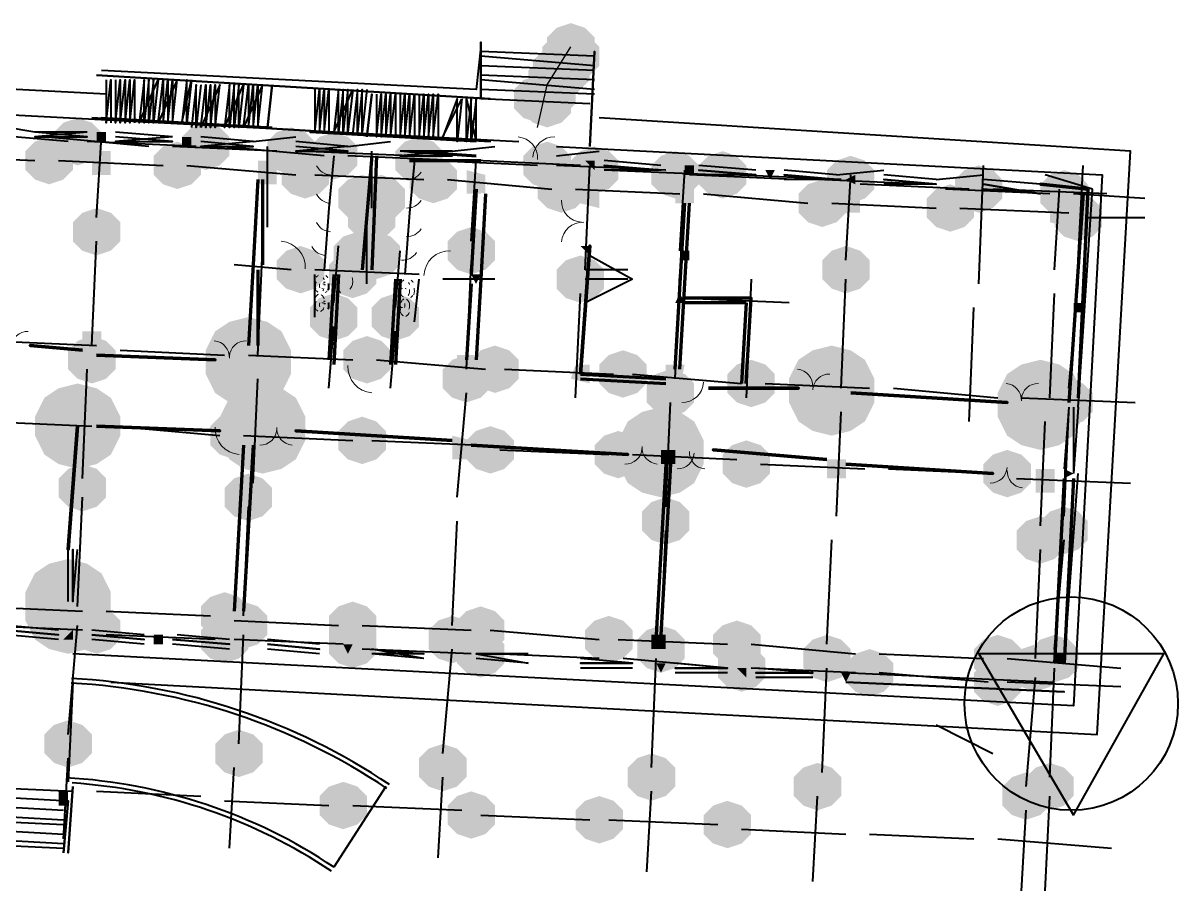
# Model space of a CAD drawing. Header units: metres. Extents: x 110 to 500, y 133 to 419.
# Drawn here: x 165.35 to 179.96, y 291.32 to 302.3 of the extents above; entities that cross this region are included whole.
import ezdxf

# ---------------------------------------------------------------- set-up
doc = ezdxf.new("R2010")
doc.units = ezdxf.units.M
for name, color, linetype in [('PDF_0', 7, 'Continuous'), ('PDF_COLU-HATCH', 7, 'Continuous'), ('PDF_COLU_GZ_HATCH', 7, 'Continuous'), ('PDF_DIM_LEAD', 7, 'Continuous'), ('PDF_DOTE', 7, 'Continuous'), ('PDF_GROUND', 7, 'Continuous'), ('PDF_LATRINE', 7, 'Continuous'), ('PDF_LVTRY', 7, 'Continuous'), ('PDF_PUB_HATCH', 7, 'Continuous'), ('PDF_STAIR', 7, 'Continuous'), ('PDF_WALL', 7, 'Continuous'), ('PDF_WINDOW', 7, 'Continuous'), ('PDF_勘探点', 7, 'Continuous'), ('PDF_洁具', 7, 'Continuous')]:
    doc.layers.add(name, color=color, linetype=linetype)

msp = doc.modelspace()

# ---------------------------------------------------------------- hatches: boundary and pattern name
at = {"layer": 'PDF_0'}
for points in [[(171.98, 301.88), (172.1, 301.76), (172.28, 301.7), (172.46, 301.76), (172.58, 301.88), (172.58, 302.12), (172.46, 302.24), (172.28, 302.3), (172.1, 302.24), (171.98, 302.12)], [(171.92, 301.76), (172.04, 301.64), (172.22, 301.58), (172.4, 301.64), (172.52, 301.76), (172.52, 302), (172.4, 302.12), (172.22, 302.18), (172.04, 302.12), (171.92, 302)], [(172.04, 301.76), (172.16, 301.64), (172.34, 301.58), (172.52, 301.64), (172.64, 301.76), (172.64, 302), (172.52, 302.12), (172.34, 302.18), (172.16, 302.12), (172.04, 302)], [(171.8, 301.58), (171.92, 301.46), (172.1, 301.4), (172.28, 301.46), (172.4, 301.58), (172.4, 301.82), (172.28, 301.94), (172.1, 302), (171.92, 301.94), (171.8, 301.82)], [(171.86, 301.58), (171.98, 301.46), (172.16, 301.4), (172.34, 301.46), (172.46, 301.58), (172.46, 301.82), (172.34, 301.94), (172.16, 302), (171.98, 301.94), (171.86, 301.82)], [(171.92, 301.58), (172.04, 301.46), (172.22, 301.4), (172.4, 301.46), (172.52, 301.58), (172.52, 301.82), (172.4, 301.94), (172.22, 302), (172.04, 301.94), (171.92, 301.82)], [(171.74, 301.46), (171.86, 301.34), (172.04, 301.28), (172.22, 301.34), (172.34, 301.46), (172.34, 301.7), (172.22, 301.82), (172.04, 301.88), (171.86, 301.82), (171.74, 301.7)], [(171.8, 301.46), (171.92, 301.34), (172.1, 301.28), (172.28, 301.34), (172.4, 301.46), (172.4, 301.7), (172.28, 301.82), (172.1, 301.88), (171.92, 301.82), (171.8, 301.7)], [(171.68, 301.28), (171.8, 301.16), (171.98, 301.1), (172.16, 301.16), (172.28, 301.28), (172.28, 301.52), (172.16, 301.64), (171.98, 301.7), (171.8, 301.64), (171.68, 301.52)], [(171.74, 301.4), (171.86, 301.28), (172.04, 301.22), (172.22, 301.28), (172.34, 301.4), (172.34, 301.64), (172.22, 301.76), (172.04, 301.82), (171.86, 301.76), (171.74, 301.64)], [(171.74, 301.28), (171.86, 301.16), (172.04, 301.1), (172.22, 301.16), (172.34, 301.28), (172.34, 301.52), (172.22, 301.64), (172.04, 301.7), (171.86, 301.64), (171.74, 301.52)], [(171.74, 301.28), (171.86, 301.16), (172.04, 301.1), (172.22, 301.16), (172.34, 301.28), (172.34, 301.52), (172.22, 301.64), (172.04, 301.7), (171.86, 301.64), (171.74, 301.52)], [(171.56, 301.22), (171.68, 301.1), (171.86, 301.04), (172.04, 301.1), (172.16, 301.22), (172.16, 301.46), (172.04, 301.58), (171.86, 301.64), (171.68, 301.58), (171.56, 301.46)], [(171.68, 301.16), (171.8, 301.04), (171.98, 300.98), (172.16, 301.04), (172.28, 301.16), (172.28, 301.4), (172.16, 301.52), (171.98, 301.58), (171.8, 301.52), (171.68, 301.4)]]:
    msp.add_hatch(color=7, dxfattribs=at).paths.add_polyline_path(points)
at = {"layer": 'PDF_COLU-HATCH'}
for points in [[(166.22, 300.38), (166.46, 300.38), (166.46, 300.68), (166.22, 300.68)], [(168.32, 300.26), (168.56, 300.26), (168.56, 300.56), (168.32, 300.56)], [(170.96, 300.14), (171.14, 300.14), (171.2, 300.38), (170.96, 300.44)], [(173.6, 300.02), (173.84, 300.02), (173.84, 300.26), (173.6, 300.26)], [(172.4, 300.02), (172.64, 299.96), (172.64, 300.2), (172.46, 300.2)], [(175.7, 299.9), (175.94, 299.9), (175.94, 300.14), (175.7, 300.14)], [(178.34, 299.78), (178.58, 299.72), (178.58, 300.02), (178.34, 300.02)], [(166.1, 298.1), (166.34, 298.1), (166.34, 298.4), (166.1, 298.4)], [(168.2, 297.98), (168.44, 297.98), (168.44, 298.28), (168.2, 298.28)], [(170.84, 297.86), (171.02, 297.86), (171.08, 298.1), (170.84, 298.1)], [(172.28, 297.8), (172.52, 297.74), (172.52, 297.98), (172.34, 297.98)], [(173.48, 297.74), (173.66, 297.68), (173.72, 297.98), (173.48, 297.98)], [(175.58, 297.62), (175.82, 297.56), (175.82, 297.86), (175.58, 297.86)], [(178.22, 297.44), (178.46, 297.44), (178.46, 297.74), (178.22, 297.74)], [(166.04, 297.02), (166.28, 297.02), (166.28, 297.32), (166.04, 297.32)], [(168.14, 296.9), (168.38, 296.9), (168.38, 297.2), (168.14, 297.2)], [(170.78, 296.78), (170.96, 296.78), (171.02, 297.02), (170.78, 297.08)], [(173.42, 296.66), (173.66, 296.6), (173.66, 296.9), (173.42, 296.9)], [(175.52, 296.54), (175.76, 296.54), (175.76, 296.78), (175.52, 296.78)], [(178.16, 296.36), (178.4, 296.36), (178.4, 296.66), (178.16, 296.66)], [(165.92, 294.74), (166.16, 294.74), (166.16, 294.98), (165.92, 295.04)], [(168.02, 294.62), (168.26, 294.62), (168.26, 294.86), (168.02, 294.92)], [(170.6, 294.5), (170.84, 294.5), (170.9, 294.74), (170.66, 294.74)], [(173.3, 294.32), (173.48, 294.32), (173.54, 294.62), (173.3, 294.62)], [(175.4, 294.26), (175.64, 294.2), (175.64, 294.5), (175.4, 294.5)], [(178.04, 294.08), (178.28, 294.08), (178.28, 294.38), (178.04, 294.38)], [(165.8, 292.4), (165.92, 292.4), (165.92, 292.58), (165.8, 292.58)]]:
    msp.add_hatch(color=7, dxfattribs=at).paths.add_polyline_path(points)
at = {"layer": 'PDF_COLU_GZ_HATCH'}
for points in [[(166.28, 300.8), (166.4, 300.8), (166.4, 300.92), (166.28, 300.92)], [(167.36, 300.74), (167.48, 300.74), (167.48, 300.86), (167.36, 300.86)], [(172.58, 300.44), (172.58, 300.56), (172.46, 300.56)], [(173.72, 300.38), (173.84, 300.38), (173.84, 300.5), (173.72, 300.5)], [(174.8, 300.32), (174.86, 300.44), (174.74, 300.44)], [(175.88, 300.26), (175.88, 300.38), (175.76, 300.32)], [(172.52, 299.36), (172.52, 299.48), (172.4, 299.48)], [(173.66, 299.3), (173.78, 299.3), (173.78, 299.42), (173.66, 299.42)], [(173.66, 299.3), (173.78, 299.3), (173.78, 299.42), (173.66, 299.42)], [(171.08, 299), (171.14, 299.12), (171.02, 299.12)], [(173.6, 298.76), (173.72, 298.76), (173.66, 298.88)], [(178.64, 298.64), (178.76, 298.64), (178.76, 298.76), (178.64, 298.76)], [(178.52, 296.54), (178.64, 296.6), (178.52, 296.66)], [(165.86, 294.5), (165.98, 294.5), (165.98, 294.62)], [(167, 294.44), (167.12, 294.44), (167.12, 294.56), (167, 294.56)], [(169.46, 294.32), (169.52, 294.44), (169.4, 294.44)], [(178.4, 294.2), (178.52, 294.2), (178.52, 294.32), (178.4, 294.32)], [(173.42, 294.08), (173.48, 294.2), (173.36, 294.2)], [(174.5, 294.02), (174.5, 294.14), (174.38, 294.14)], [(175.76, 293.96), (175.82, 294.08), (175.7, 294.08)]]:
    msp.add_hatch(color=7, dxfattribs=at).paths.add_polyline_path(points)
at = {"layer": 'PDF_DOTE'}
for points in [[(165.74, 300.68), (165.86, 300.56), (166.04, 300.5), (166.22, 300.56), (166.34, 300.68), (166.34, 300.92), (166.22, 301.04), (166.04, 301.1), (165.86, 301.04), (165.74, 300.92)], [(167.36, 300.62), (167.48, 300.5), (167.66, 300.44), (167.84, 300.5), (167.96, 300.62), (167.96, 300.86), (167.84, 300.98), (167.66, 301.04), (167.48, 300.98), (167.36, 300.86)], [(168.44, 300.56), (168.56, 300.44), (168.74, 300.38), (168.92, 300.44), (169.04, 300.56), (169.04, 300.8), (168.92, 300.92), (168.74, 300.98), (168.56, 300.92), (168.44, 300.8)], [(165.38, 300.44), (165.5, 300.32), (165.68, 300.26), (165.86, 300.32), (165.98, 300.44), (165.98, 300.68), (165.86, 300.8), (165.68, 300.86), (165.5, 300.8), (165.38, 300.68)], [(168.98, 300.5), (169.1, 300.38), (169.28, 300.32), (169.46, 300.38), (169.58, 300.5), (169.58, 300.74), (169.46, 300.86), (169.28, 300.92), (169.1, 300.86), (168.98, 300.74)], [(170.06, 300.44), (170.18, 300.32), (170.36, 300.26), (170.54, 300.32), (170.66, 300.44), (170.66, 300.68), (170.54, 300.8), (170.36, 300.86), (170.18, 300.8), (170.06, 300.68)], [(167, 300.38), (167.12, 300.26), (167.3, 300.2), (167.48, 300.26), (167.6, 300.38), (167.6, 300.62), (167.48, 300.74), (167.3, 300.8), (167.12, 300.74), (167, 300.62)], [(168.62, 300.26), (168.74, 300.14), (168.92, 300.08), (169.1, 300.14), (169.22, 300.26), (169.22, 300.5), (169.1, 300.62), (168.92, 300.68), (168.74, 300.62), (168.62, 300.5)], [(171.68, 300.38), (171.8, 300.26), (171.98, 300.2), (172.16, 300.26), (172.28, 300.38), (172.28, 300.62), (172.16, 300.74), (171.98, 300.8), (171.8, 300.74), (171.68, 300.62)], [(172.28, 300.32), (172.4, 300.2), (172.58, 300.14), (172.76, 300.2), (172.88, 300.32), (172.88, 300.56), (172.76, 300.68), (172.58, 300.74), (172.4, 300.68), (172.28, 300.56)], [(173.3, 300.26), (173.42, 300.14), (173.6, 300.08), (173.78, 300.14), (173.9, 300.26), (173.9, 300.5), (173.78, 300.62), (173.6, 300.68), (173.42, 300.62), (173.3, 300.5)], [(173.9, 300.26), (174.02, 300.14), (174.2, 300.08), (174.38, 300.14), (174.5, 300.26), (174.5, 300.5), (174.38, 300.62), (174.2, 300.68), (174.02, 300.62), (173.9, 300.5)], [(170.24, 300.2), (170.36, 300.08), (170.54, 300.02), (170.72, 300.08), (170.84, 300.2), (170.84, 300.44), (170.72, 300.56), (170.54, 300.62), (170.36, 300.56), (170.24, 300.44)], [(175.52, 300.2), (175.64, 300.08), (175.82, 300.02), (176, 300.08), (176.12, 300.2), (176.12, 300.44), (176, 300.56), (175.82, 300.62), (175.64, 300.56), (175.52, 300.44)], [(171.86, 300.08), (171.98, 299.96), (172.16, 299.9), (172.34, 299.96), (172.46, 300.08), (172.46, 300.32), (172.34, 300.44), (172.16, 300.5), (171.98, 300.44), (171.86, 300.32)], [(177.14, 300.08), (177.26, 299.96), (177.44, 299.9), (177.62, 299.96), (177.74, 300.08), (177.74, 300.32), (177.62, 300.44), (177.44, 300.5), (177.26, 300.44), (177.14, 300.32)], [(178.22, 300.02), (178.34, 299.9), (178.52, 299.84), (178.7, 299.9), (178.82, 300.02), (178.82, 300.26), (178.7, 300.38), (178.52, 300.44), (178.34, 300.38), (178.22, 300.26)], [(175.16, 299.9), (175.28, 299.78), (175.46, 299.72), (175.64, 299.78), (175.76, 299.9), (175.76, 300.14), (175.64, 300.26), (175.46, 300.32), (175.28, 300.26), (175.16, 300.14)], [(176.78, 299.84), (176.9, 299.72), (177.08, 299.66), (177.26, 299.72), (177.38, 299.84), (177.38, 300.08), (177.26, 300.2), (177.08, 300.26), (176.9, 300.2), (176.78, 300.08)], [(169.46, 299.72), (169.58, 299.6), (169.76, 299.54), (169.94, 299.6), (170.06, 299.72), (170.06, 299.96), (169.94, 300.08), (169.76, 300.14), (169.58, 300.08), (169.46, 299.96)], [(178.4, 299.72), (178.52, 299.6), (178.7, 299.54), (178.88, 299.6), (179, 299.72), (179, 299.96), (178.88, 300.08), (178.7, 300.14), (178.52, 300.08), (178.4, 299.96)], [(165.98, 299.54), (166.1, 299.42), (166.28, 299.36), (166.46, 299.42), (166.58, 299.54), (166.58, 299.78), (166.46, 299.9), (166.28, 299.96), (166.1, 299.9), (165.98, 299.78)], [(170.72, 299.3), (170.84, 299.18), (171.02, 299.12), (171.2, 299.18), (171.32, 299.3), (171.32, 299.54), (171.2, 299.66), (171.02, 299.72), (170.84, 299.66), (170.72, 299.54)], [(168.56, 299.06), (168.68, 298.94), (168.86, 298.88), (169.04, 298.94), (169.16, 299.06), (169.16, 299.3), (169.04, 299.42), (168.86, 299.48), (168.68, 299.42), (168.56, 299.3)], [(172.1, 298.94), (172.22, 298.82), (172.4, 298.76), (172.58, 298.82), (172.7, 298.94), (172.7, 299.18), (172.58, 299.3), (172.4, 299.36), (172.22, 299.3), (172.1, 299.18)], [(175.46, 299.06), (175.58, 298.94), (175.76, 298.88), (175.94, 298.94), (176.06, 299.06), (176.06, 299.3), (175.94, 299.42), (175.76, 299.48), (175.58, 299.42), (175.46, 299.3)], [(168.98, 298.46), (169.1, 298.34), (169.28, 298.28), (169.46, 298.34), (169.58, 298.46), (169.58, 298.7), (169.46, 298.82), (169.28, 298.88), (169.1, 298.82), (168.98, 298.7)], [(169.76, 298.46), (169.88, 298.34), (170.06, 298.28), (170.24, 298.34), (170.36, 298.46), (170.36, 298.7), (170.24, 298.82), (170.06, 298.88), (169.88, 298.82), (169.76, 298.7)], [(165.92, 297.92), (166.04, 297.8), (166.22, 297.74), (166.4, 297.8), (166.52, 297.92), (166.52, 298.16), (166.4, 298.28), (166.22, 298.34), (166.04, 298.28), (165.92, 298.16)], [(167.78, 297.98), (167.9, 297.86), (168.08, 297.8), (168.26, 297.86), (168.38, 297.98), (168.38, 298.22), (168.26, 298.34), (168.08, 298.4), (167.9, 298.34), (167.78, 298.22)], [(169.4, 297.92), (169.52, 297.8), (169.7, 297.74), (169.88, 297.8), (170, 297.92), (170, 298.16), (169.88, 298.28), (169.7, 298.34), (169.52, 298.28), (169.4, 298.16)], [(168.02, 297.8), (168.14, 297.68), (168.32, 297.62), (168.5, 297.68), (168.62, 297.8), (168.62, 298.04), (168.5, 298.16), (168.32, 298.22), (168.14, 298.16), (168.02, 298.04)], [(171.02, 297.8), (171.14, 297.68), (171.32, 297.62), (171.5, 297.68), (171.62, 297.8), (171.62, 298.04), (171.5, 298.16), (171.32, 298.22), (171.14, 298.16), (171.02, 298.04)], [(170.66, 297.68), (170.78, 297.56), (170.96, 297.5), (171.14, 297.56), (171.26, 297.68), (171.26, 297.92), (171.14, 298.04), (170.96, 298.1), (170.78, 298.04), (170.66, 297.92)], [(172.64, 297.74), (172.76, 297.62), (172.94, 297.56), (173.12, 297.62), (173.24, 297.74), (173.24, 297.98), (173.12, 298.1), (172.94, 298.16), (172.76, 298.1), (172.64, 297.98)], [(173.24, 297.5), (173.36, 297.38), (173.54, 297.32), (173.72, 297.38), (173.84, 297.5), (173.84, 297.74), (173.72, 297.86), (173.54, 297.92), (173.36, 297.86), (173.24, 297.74)], [(174.26, 297.62), (174.38, 297.5), (174.56, 297.44), (174.74, 297.5), (174.86, 297.62), (174.86, 297.86), (174.74, 297.98), (174.56, 298.04), (174.38, 297.98), (174.26, 297.86)], [(175.4, 297.44), (175.52, 297.32), (175.7, 297.26), (175.88, 297.32), (176, 297.44), (176, 297.68), (175.88, 297.8), (175.7, 297.86), (175.52, 297.8), (175.4, 297.68)], [(178.28, 297.38), (178.4, 297.26), (178.58, 297.2), (178.76, 297.26), (178.88, 297.38), (178.88, 297.62), (178.76, 297.74), (178.58, 297.8), (178.4, 297.74), (178.28, 297.62)], [(178.04, 297.26), (178.16, 297.14), (178.34, 297.08), (178.52, 297.14), (178.64, 297.26), (178.64, 297.5), (178.52, 297.62), (178.34, 297.68), (178.16, 297.62), (178.04, 297.5)], [(167.72, 296.96), (167.84, 296.84), (168.02, 296.78), (168.2, 296.84), (168.32, 296.96), (168.32, 297.2), (168.2, 297.32), (168.02, 297.38), (167.84, 297.32), (167.72, 297.2)], [(169.34, 296.9), (169.46, 296.78), (169.64, 296.72), (169.82, 296.78), (169.94, 296.9), (169.94, 297.14), (169.82, 297.26), (169.64, 297.32), (169.46, 297.26), (169.34, 297.14)], [(170.96, 296.78), (171.08, 296.66), (171.26, 296.6), (171.44, 296.66), (171.56, 296.78), (171.56, 297.02), (171.44, 297.14), (171.26, 297.2), (171.08, 297.14), (170.96, 297.02)], [(172.58, 296.72), (172.7, 296.6), (172.88, 296.54), (173.06, 296.6), (173.18, 296.72), (173.18, 296.96), (173.06, 297.08), (172.88, 297.14), (172.7, 297.08), (172.58, 296.96)], [(174.2, 296.6), (174.32, 296.48), (174.5, 296.42), (174.68, 296.48), (174.8, 296.6), (174.8, 296.84), (174.68, 296.96), (174.5, 297.02), (174.32, 296.96), (174.2, 296.84)], [(177.5, 296.48), (177.62, 296.36), (177.8, 296.3), (177.98, 296.36), (178.1, 296.48), (178.1, 296.72), (177.98, 296.84), (177.8, 296.9), (177.62, 296.84), (177.5, 296.72)], [(165.8, 296.3), (165.92, 296.18), (166.1, 296.12), (166.28, 296.18), (166.4, 296.3), (166.4, 296.54), (166.28, 296.66), (166.1, 296.72), (165.92, 296.66), (165.8, 296.54)], [(167.9, 296.18), (168.02, 296.06), (168.2, 296), (168.38, 296.06), (168.5, 296.18), (168.5, 296.42), (168.38, 296.54), (168.2, 296.6), (168.02, 296.54), (167.9, 296.42)], [(173.18, 295.88), (173.3, 295.76), (173.48, 295.7), (173.66, 295.76), (173.78, 295.88), (173.78, 296.12), (173.66, 296.24), (173.48, 296.3), (173.3, 296.24), (173.18, 296.12)], [(178.22, 295.76), (178.34, 295.64), (178.52, 295.58), (178.7, 295.64), (178.82, 295.76), (178.82, 296), (178.7, 296.12), (178.52, 296.18), (178.34, 296.12), (178.22, 296)], [(177.92, 295.64), (178.04, 295.52), (178.22, 295.46), (178.4, 295.52), (178.52, 295.64), (178.52, 295.88), (178.4, 296), (178.22, 296.06), (178.04, 296), (177.92, 295.88)], [(165.74, 294.68), (165.86, 294.56), (166.04, 294.5), (166.22, 294.56), (166.34, 294.68), (166.34, 294.92), (166.22, 295.04), (166.04, 295.1), (165.86, 295.04), (165.74, 294.92)], [(167.6, 294.68), (167.72, 294.56), (167.9, 294.5), (168.08, 294.56), (168.2, 294.68), (168.2, 294.92), (168.08, 295.04), (167.9, 295.1), (167.72, 295.04), (167.6, 294.92)], [(167.84, 294.56), (167.96, 294.44), (168.14, 294.38), (168.32, 294.44), (168.44, 294.56), (168.44, 294.8), (168.32, 294.92), (168.14, 294.98), (167.96, 294.92), (167.84, 294.8)], [(169.22, 294.56), (169.34, 294.44), (169.52, 294.38), (169.7, 294.44), (169.82, 294.56), (169.82, 294.8), (169.7, 294.92), (169.52, 294.98), (169.34, 294.92), (169.22, 294.8)], [(165.98, 294.5), (166.1, 294.38), (166.28, 294.32), (166.46, 294.38), (166.58, 294.5), (166.58, 294.74), (166.46, 294.86), (166.28, 294.92), (166.1, 294.86), (165.98, 294.74)], [(170.84, 294.5), (170.96, 294.38), (171.14, 294.32), (171.32, 294.38), (171.44, 294.5), (171.44, 294.74), (171.32, 294.86), (171.14, 294.92), (170.96, 294.86), (170.84, 294.74)], [(167.6, 294.38), (167.72, 294.26), (167.9, 294.2), (168.08, 294.26), (168.2, 294.38), (168.2, 294.62), (168.08, 294.74), (167.9, 294.8), (167.72, 294.74), (167.6, 294.62)], [(169.22, 294.32), (169.34, 294.2), (169.52, 294.14), (169.7, 294.2), (169.82, 294.32), (169.82, 294.56), (169.7, 294.68), (169.52, 294.74), (169.34, 294.68), (169.22, 294.56)], [(170.48, 294.38), (170.6, 294.26), (170.78, 294.2), (170.96, 294.26), (171.08, 294.38), (171.08, 294.62), (170.96, 294.74), (170.78, 294.8), (170.6, 294.74), (170.48, 294.62)], [(172.46, 294.38), (172.58, 294.26), (172.76, 294.2), (172.94, 294.26), (173.06, 294.38), (173.06, 294.62), (172.94, 294.74), (172.76, 294.8), (172.58, 294.74), (172.46, 294.62)], [(174.08, 294.32), (174.2, 294.2), (174.38, 294.14), (174.56, 294.2), (174.68, 294.32), (174.68, 294.56), (174.56, 294.68), (174.38, 294.74), (174.2, 294.68), (174.08, 294.56)], [(170.84, 294.2), (170.96, 294.08), (171.14, 294.02), (171.32, 294.08), (171.44, 294.2), (171.44, 294.44), (171.32, 294.56), (171.14, 294.62), (170.96, 294.56), (170.84, 294.44)], [(173.12, 294.26), (173.24, 294.14), (173.42, 294.08), (173.6, 294.14), (173.72, 294.26), (173.72, 294.5), (173.6, 294.62), (173.42, 294.68), (173.24, 294.62), (173.12, 294.5)], [(175.22, 294.14), (175.34, 294.02), (175.52, 293.96), (175.7, 294.02), (175.82, 294.14), (175.82, 294.38), (175.7, 294.5), (175.52, 294.56), (175.34, 294.5), (175.22, 294.38)], [(177.38, 294.14), (177.5, 294.02), (177.68, 293.96), (177.86, 294.02), (177.98, 294.14), (177.98, 294.38), (177.86, 294.5), (177.68, 294.56), (177.5, 294.5), (177.38, 294.38)], [(178.1, 294.14), (178.22, 294.02), (178.4, 293.96), (178.58, 294.02), (178.7, 294.14), (178.7, 294.38), (178.58, 294.5), (178.4, 294.56), (178.22, 294.5), (178.1, 294.38)], [(174.14, 294.02), (174.26, 293.9), (174.44, 293.84), (174.62, 293.9), (174.74, 294.02), (174.74, 294.26), (174.62, 294.38), (174.44, 294.44), (174.26, 294.38), (174.14, 294.26)], [(177.86, 294.02), (177.98, 293.9), (178.16, 293.84), (178.34, 293.9), (178.46, 294.02), (178.46, 294.26), (178.34, 294.38), (178.16, 294.44), (177.98, 294.38), (177.86, 294.26)], [(175.76, 293.96), (175.88, 293.84), (176.06, 293.78), (176.24, 293.84), (176.36, 293.96), (176.36, 294.2), (176.24, 294.32), (176.06, 294.38), (175.88, 294.32), (175.76, 294.2)], [(177.38, 293.84), (177.5, 293.72), (177.68, 293.66), (177.86, 293.72), (177.98, 293.84), (177.98, 294.08), (177.86, 294.2), (177.68, 294.26), (177.5, 294.2), (177.38, 294.08)], [(165.62, 293.06), (165.74, 292.94), (165.92, 292.88), (166.1, 292.94), (166.22, 293.06), (166.22, 293.3), (166.1, 293.42), (165.92, 293.48), (165.74, 293.42), (165.62, 293.3)], [(167.78, 292.94), (167.9, 292.82), (168.08, 292.76), (168.26, 292.82), (168.38, 292.94), (168.38, 293.18), (168.26, 293.3), (168.08, 293.36), (167.9, 293.3), (167.78, 293.18)], [(170.36, 292.76), (170.48, 292.64), (170.66, 292.58), (170.84, 292.64), (170.96, 292.76), (170.96, 293), (170.84, 293.12), (170.66, 293.18), (170.48, 293.12), (170.36, 293)], [(173, 292.64), (173.12, 292.52), (173.3, 292.46), (173.48, 292.52), (173.6, 292.64), (173.6, 292.88), (173.48, 293), (173.3, 293.06), (173.12, 293), (173, 292.88)], [(175.1, 292.52), (175.22, 292.4), (175.4, 292.34), (175.58, 292.4), (175.7, 292.52), (175.7, 292.76), (175.58, 292.88), (175.4, 292.94), (175.22, 292.88), (175.1, 292.76)], [(178.04, 292.52), (178.16, 292.4), (178.34, 292.34), (178.52, 292.4), (178.64, 292.52), (178.64, 292.76), (178.52, 292.88), (178.34, 292.94), (178.16, 292.88), (178.04, 292.76)], [(177.74, 292.4), (177.86, 292.28), (178.04, 292.22), (178.22, 292.28), (178.34, 292.4), (178.34, 292.64), (178.22, 292.76), (178.04, 292.82), (177.86, 292.76), (177.74, 292.64)], [(169.1, 292.28), (169.22, 292.16), (169.4, 292.1), (169.58, 292.16), (169.7, 292.28), (169.7, 292.52), (169.58, 292.64), (169.4, 292.7), (169.22, 292.64), (169.1, 292.52)], [(170.72, 292.16), (170.84, 292.04), (171.02, 291.98), (171.2, 292.04), (171.32, 292.16), (171.32, 292.4), (171.2, 292.52), (171.02, 292.58), (170.84, 292.52), (170.72, 292.4)], [(172.34, 292.1), (172.46, 291.98), (172.64, 291.92), (172.82, 291.98), (172.94, 292.1), (172.94, 292.34), (172.82, 292.46), (172.64, 292.52), (172.46, 292.46), (172.34, 292.34)], [(173.96, 292.04), (174.08, 291.92), (174.26, 291.86), (174.44, 291.92), (174.56, 292.04), (174.56, 292.28), (174.44, 292.4), (174.26, 292.46), (174.08, 292.4), (173.96, 292.28)]]:
    msp.add_hatch(color=7, dxfattribs=at).paths.add_polyline_path(points)
at = {"layer": 'PDF_LVTRY'}
for points in [[(169.34, 299.96), (169.46, 299.84), (169.64, 299.78), (169.82, 299.84), (169.94, 299.96), (169.94, 300.2), (169.82, 300.32), (169.64, 300.38), (169.46, 300.32), (169.34, 300.2)], [(169.58, 299.96), (169.7, 299.84), (169.88, 299.78), (170.06, 299.84), (170.18, 299.96), (170.18, 300.2), (170.06, 300.32), (169.88, 300.38), (169.7, 300.32), (169.58, 300.2)], [(169.28, 299.24), (169.4, 299.12), (169.58, 299.06), (169.76, 299.12), (169.88, 299.24), (169.88, 299.48), (169.76, 299.6), (169.58, 299.66), (169.4, 299.6), (169.28, 299.48)], [(169.52, 299.24), (169.64, 299.12), (169.82, 299.06), (170, 299.12), (170.12, 299.24), (170.12, 299.48), (170, 299.6), (169.82, 299.66), (169.64, 299.6), (169.52, 299.48)]]:
    msp.add_hatch(color=7, dxfattribs=at).paths.add_polyline_path(points)
at = {"layer": 'PDF_PUB_HATCH'}
for points in [[(168.32, 300.32), (168.56, 300.32), (168.56, 300.5), (168.38, 300.5)], [(170.96, 300.2), (171.2, 300.14), (171.2, 300.38), (170.96, 300.38)], [(173.6, 300.02), (173.78, 300.02), (173.78, 300.26), (173.6, 300.26)], [(175.7, 299.9), (175.94, 299.9), (175.94, 300.14), (175.7, 300.14)], [(178.34, 299.78), (178.52, 299.78), (178.58, 299.96), (178.34, 299.96)], [(166.1, 298.1), (166.28, 298.1), (166.28, 298.28), (166.1, 298.34)], [(168.2, 297.98), (168.44, 297.98), (168.44, 298.16), (168.2, 298.22)], [(170.84, 297.86), (171.02, 297.86), (171.08, 298.04), (170.84, 298.04)], [(173.48, 297.74), (173.66, 297.68), (173.66, 297.92), (173.48, 297.92)], [(175.58, 297.62), (175.82, 297.62), (175.82, 297.8), (175.58, 297.8)], [(178.22, 297.44), (178.4, 297.44), (178.46, 297.68), (178.22, 297.68)], [(166.04, 297.08), (166.22, 297.08), (166.28, 297.32), (166.04, 297.32)], [(168.14, 296.96), (168.38, 296.96), (168.38, 297.2), (168.2, 297.2)], [(170.78, 296.84), (171.02, 296.84), (171.02, 297.02), (170.78, 297.02)], [(173.42, 296.72), (173.6, 296.72), (173.6, 296.9), (173.42, 296.9)], [(175.52, 296.6), (175.76, 296.6), (175.76, 296.78), (175.52, 296.78)], [(178.16, 296.42), (178.34, 296.42), (178.4, 296.66), (178.16, 296.66)], [(165.92, 294.8), (166.1, 294.74), (166.1, 294.98), (165.92, 294.98)], [(168.02, 294.68), (168.26, 294.68), (168.26, 294.86), (168.02, 294.86)], [(170.66, 294.5), (170.84, 294.5), (170.9, 294.74), (170.66, 294.74)], [(173.3, 294.38), (173.48, 294.38), (173.48, 294.56), (173.3, 294.56)], [(175.4, 294.26), (175.64, 294.26), (175.64, 294.44), (175.4, 294.44)], [(178.04, 294.14), (178.22, 294.14), (178.28, 294.32), (178.04, 294.32)]]:
    msp.add_hatch(color=7, dxfattribs=at).paths.add_polyline_path(points)
at = {"layer": 'PDF_WALL'}
for points in [[(167.66, 297.92), (167.78, 297.68), (167.96, 297.56), (168.2, 297.5), (168.44, 297.56), (168.62, 297.68), (168.74, 297.92), (168.74, 298.16), (168.62, 298.4), (168.44, 298.52), (168.2, 298.58), (167.96, 298.52), (167.78, 298.4), (167.66, 298.16)], [(167.66, 297.86), (167.78, 297.62), (167.96, 297.5), (168.2, 297.44), (168.44, 297.5), (168.62, 297.62), (168.74, 297.86), (168.74, 298.1), (168.62, 298.34), (168.44, 298.46), (168.2, 298.52), (167.96, 298.46), (167.78, 298.34), (167.66, 298.1)], [(175.04, 297.56), (175.16, 297.32), (175.34, 297.2), (175.58, 297.14), (175.82, 297.2), (176, 297.32), (176.12, 297.56), (176.12, 297.8), (176, 298.04), (175.82, 298.16), (175.58, 298.22), (175.34, 298.16), (175.16, 298.04), (175.04, 297.8)], [(175.04, 297.5), (175.16, 297.26), (175.34, 297.14), (175.58, 297.08), (175.82, 297.14), (176, 297.26), (176.12, 297.5), (176.12, 297.74), (176, 297.98), (175.82, 298.1), (175.58, 298.16), (175.34, 298.1), (175.16, 297.98), (175.04, 297.74)], [(177.68, 297.38), (177.8, 297.14), (177.98, 297.02), (178.22, 296.96), (178.46, 297.02), (178.64, 297.14), (178.76, 297.38), (178.76, 297.62), (178.64, 297.86), (178.46, 297.98), (178.22, 298.04), (177.98, 297.98), (177.8, 297.86), (177.68, 297.62)], [(177.68, 297.32), (177.8, 297.08), (177.98, 296.96), (178.22, 296.9), (178.46, 296.96), (178.64, 297.08), (178.76, 297.32), (178.76, 297.56), (178.64, 297.8), (178.46, 297.92), (178.22, 297.98), (177.98, 297.92), (177.8, 297.8), (177.68, 297.56)], [(165.5, 297.08), (165.62, 296.84), (165.8, 296.72), (166.04, 296.66), (166.28, 296.72), (166.46, 296.84), (166.58, 297.08), (166.58, 297.32), (166.46, 297.56), (166.28, 297.68), (166.04, 297.74), (165.8, 297.68), (165.62, 297.56), (165.5, 297.32)], [(167.84, 297.08), (167.96, 296.84), (168.14, 296.72), (168.38, 296.66), (168.62, 296.72), (168.8, 296.84), (168.92, 297.08), (168.92, 297.32), (168.8, 297.56), (168.62, 297.68), (168.38, 297.74), (168.14, 297.68), (167.96, 297.56), (167.84, 297.32)], [(167.84, 297.02), (167.96, 296.78), (168.14, 296.66), (168.38, 296.6), (168.62, 296.66), (168.8, 296.78), (168.92, 297.02), (168.92, 297.26), (168.8, 297.5), (168.62, 297.62), (168.38, 297.68), (168.14, 297.62), (167.96, 297.5), (167.84, 297.26)], [(172.88, 296.78), (173, 296.54), (173.18, 296.42), (173.42, 296.36), (173.66, 296.42), (173.84, 296.54), (173.96, 296.78), (173.96, 297.02), (173.84, 297.26), (173.66, 297.38), (173.42, 297.44), (173.18, 297.38), (173, 297.26), (172.88, 297.02)], [(172.88, 296.72), (173, 296.48), (173.18, 296.36), (173.42, 296.3), (173.66, 296.36), (173.84, 296.48), (173.96, 296.72), (173.96, 296.96), (173.84, 297.2), (173.66, 297.32), (173.42, 297.38), (173.18, 297.32), (173, 297.2), (172.88, 296.96)], [(165.38, 294.86), (165.5, 294.62), (165.68, 294.5), (165.92, 294.44), (166.16, 294.5), (166.34, 294.62), (166.46, 294.86), (166.46, 295.1), (166.34, 295.34), (166.16, 295.46), (165.92, 295.52), (165.68, 295.46), (165.5, 295.34), (165.38, 295.1)], [(165.38, 294.74), (165.5, 294.5), (165.68, 294.38), (165.92, 294.32), (166.16, 294.38), (166.34, 294.5), (166.46, 294.74), (166.46, 294.98), (166.34, 295.22), (166.16, 295.34), (165.92, 295.4), (165.68, 295.34), (165.5, 295.22), (165.38, 294.98)], [(165.38, 294.74), (165.5, 294.5), (165.68, 294.38), (165.92, 294.32), (166.16, 294.38), (166.34, 294.5), (166.46, 294.74), (166.46, 294.98), (166.34, 295.22), (166.16, 295.34), (165.92, 295.4), (165.68, 295.34), (165.5, 295.22), (165.38, 294.98)]]:
    msp.add_hatch(color=7, dxfattribs=at).paths.add_polyline_path(points)
at = {"layer": 'PDF_洁具'}
msp.add_hatch(color=7, dxfattribs=at).paths.add_polyline_path([(169.22, 299), (169.34, 298.88), (169.52, 298.82), (169.7, 298.88), (169.82, 299), (169.82, 299.24), (169.7, 299.36), (169.52, 299.42), (169.34, 299.36), (169.22, 299.24)])

# ---------------------------------------------------------------- linework, layer by layer
at = {"layer": 'PDF_0', "color": 7, "lineweight": 40}
for points in [[(171.14, 301.34), (171.14, 302), (171.08, 301.46), (166.34, 301.7)], [(153.44, 301.76), (171.62, 300.8)], [(165.5, 300.92), (164.42, 301.1)], [(168.26, 300.8), (168.8, 300.86)], [(172.1, 300.74), (179, 300.38), (178.64, 293.66), (165.98, 294.32)], [(169.46, 300.74), (170, 300.8)], [(170.78, 300.68), (171.32, 300.74)], [(172.1, 300.62), (172.64, 300.68)], [(169.28, 300.62), (169.22, 299.96), (169.16, 299.18)], [(170.3, 300.56), (170.24, 299.9), (170.18, 299.12)], [(175.64, 300.38), (176.24, 300.44)], [(176.9, 300.32), (177.5, 300.38)], [(178.88, 300.2), (178.28, 300.38)], [(178.7, 297.44), (178.88, 300.2)], [(169.04, 298.58), (169.04, 299.12)], [(170.3, 298.52), (170.36, 299.06)], [(178.52, 294.2), (178.7, 296.6)], [(165.98, 293.96), (165.92, 292.7)], [(169.94, 292.64), (169.28, 291.62)]]:
    msp.add_lwpolyline(points, dxfattribs=at)
for points in [[(171.14, 301.34), (171.14, 302.06)], [(172.52, 300.74), (172.58, 301.94)], [(172.52, 300.74), (172.58, 301.94)], [(166.28, 301.64), (171.26, 301.34)], [(166.22, 301.1), (171.26, 300.8)], [(165.98, 292.64), (165.92, 291.8)], [(165.86, 291.8), (165.92, 292.46)]]:
    msp.add_lwpolyline(points, close=True, dxfattribs=at)
at = {"layer": 'PDF_0', "color": 7}
msp.add_lwpolyline([(171.86, 300.98), (171.98, 301.52), (172.28, 302)], dxfattribs=at)
at = {"layer": 'PDF_0', "color": 4, "lineweight": 40}
msp.add_lwpolyline([(175.76, 293.96), (178.52, 293.84)], close=True, dxfattribs=at)
msp.add_lwpolyline([(175.82, 294.08), (178.4, 293.96)], dxfattribs=at)
at = {"layer": 'PDF_0', "color": 7, "lineweight": 40}
for radius, start, end in [(8.01, 56.1946, 86.9184), (7.95, 56.195, 86.9184), (6.75, 56.1951, 86.9183), (6.69, 56.2065, 86.209)]:
    msp.add_arc((165.53, 286.01), radius, start, end, dxfattribs=at)
at = {"layer": 'PDF_DIM_LEAD', "color": 3, "lineweight": 40}
msp.add_lwpolyline([(176.9, 293.42), (177.62, 293.06)], dxfattribs=at)
at = {"layer": 'PDF_DOTE', "color": 1, "lineweight": 40}
for points in [[(165.92, 300.8), (164.54, 300.92)], [(166.94, 300.74), (165.62, 300.86)], [(166.28, 299.84), (166.34, 300.86)], [(167.54, 300.74), (166.16, 300.8)], [(168.56, 300.68), (167.24, 300.74)], [(169.16, 300.62), (167.84, 300.74)], [(168.44, 299.72), (168.44, 300.74)], [(170.24, 300.62), (168.86, 300.68)], [(169.76, 299.96), (169.76, 300.68)], [(164.18, 300.62), (165.5, 300.56)], [(165.8, 300.56), (167.12, 300.5)], [(170.78, 300.56), (169.46, 300.62)], [(171.86, 300.5), (170.48, 300.56)], [(171.02, 299.54), (171.08, 300.56)], [(172.4, 300.5), (171.08, 300.56)], [(167.42, 300.5), (168.8, 300.38)], [(173.48, 300.44), (172.1, 300.5)], [(172.46, 299.18), (172.52, 300.5)], [(174.08, 300.38), (172.7, 300.44)], [(173.66, 299.42), (173.72, 300.44)], [(177.44, 299), (177.5, 300.5)], [(178.7, 299.3), (178.76, 300.5)], [(169.04, 300.38), (170.42, 300.32)], [(170.72, 300.32), (172.04, 300.2)], [(175.1, 300.32), (173.78, 300.38)], [(175.7, 300.32), (174.32, 300.38)], [(176.72, 300.26), (175.4, 300.32)], [(175.76, 299.3), (175.82, 300.38)], [(177.32, 300.2), (175.94, 300.26)], [(172.34, 300.2), (173.66, 300.14)], [(173.96, 300.14), (175.28, 300.02)], [(178.34, 300.14), (177.02, 300.2)], [(179.06, 300.14), (177.62, 300.2)], [(178.4, 299.18), (178.46, 300.2)], [(179.54, 300.08), (178.64, 300.14)], [(175.58, 300.02), (176.9, 299.96)], [(177.2, 299.96), (178.58, 299.9)], [(178.82, 299.84), (179.54, 299.84)], [(169.7, 299), (169.7, 299.72)], [(166.22, 298.22), (166.28, 299.54)], [(168.32, 298.1), (168.38, 299.42)], [(169.28, 298.76), (169.34, 299.48)], [(170.06, 298.7), (170.12, 299.42)], [(168.74, 299.18), (168.02, 299.24)], [(170.96, 297.92), (171.02, 299.24)], [(170.36, 299.12), (169.04, 299.18)], [(173.6, 297.8), (173.66, 299.12)], [(171.32, 299.06), (170.66, 299.06)], [(174.56, 299.06), (174.5, 297.56)], [(175.7, 297.68), (175.76, 299.06)], [(178.58, 297.68), (178.7, 299)], [(172.34, 297.56), (172.4, 298.88)], [(175.04, 298.76), (173.66, 298.82)], [(178.34, 297.56), (178.4, 298.88)], [(177.32, 297.26), (177.38, 298.7)], [(169.22, 297.68), (169.28, 298.46)], [(170, 297.68), (170.06, 298.4)], [(164.96, 298.28), (166.28, 298.22)], [(166.58, 298.16), (167.9, 298.1)], [(168.2, 298.1), (169.52, 298.04)], [(166.1, 296.54), (166.16, 297.92)], [(169.82, 298.04), (171.2, 297.92)], [(171.44, 297.92), (172.82, 297.86)], [(168.26, 296.48), (168.32, 297.8)], [(173.06, 297.86), (174.44, 297.74)], [(170.84, 296.3), (170.96, 297.62)], [(174.74, 297.74), (176.06, 297.68)], [(176.36, 297.68), (177.68, 297.56)], [(173.48, 296.18), (173.54, 297.5)], [(177.98, 297.56), (179.42, 297.5)], [(175.64, 296.06), (175.7, 297.38)], [(178.52, 296.06), (178.58, 297.38)], [(164.9, 297.26), (166.22, 297.2)], [(166.52, 297.2), (167.84, 297.08)], [(178.22, 295.94), (178.28, 297.26)], [(168.14, 297.08), (169.52, 297.02)], [(169.76, 297.02), (171.14, 296.96)], [(171.38, 296.9), (172.76, 296.84)], [(173.06, 296.84), (174.38, 296.78)], [(174.68, 296.72), (176, 296.66)], [(176.3, 296.66), (177.62, 296.6)], [(177.92, 296.54), (179.36, 296.48)], [(166.04, 294.92), (166.1, 296.3)], [(168.14, 294.8), (168.2, 296.18)], [(170.78, 294.68), (170.84, 296)], [(173.42, 294.5), (173.48, 295.88)], [(175.52, 294.44), (175.58, 295.76)], [(178.4, 294.38), (178.52, 295.76)], [(178.16, 294.26), (178.22, 295.64)], [(164.78, 294.92), (166.1, 294.86)], [(166.4, 294.86), (167.72, 294.8)], [(168.02, 294.74), (169.34, 294.68)], [(166.1, 294.62), (164.78, 294.68)], [(165.92, 293.3), (166.04, 294.68)], [(167.78, 294.5), (166.4, 294.56)], [(168.08, 293.18), (168.14, 294.56)], [(169.64, 294.68), (171.02, 294.62)], [(171.26, 294.62), (172.64, 294.5)], [(169.4, 294.44), (168.02, 294.5)], [(172.88, 294.5), (174.26, 294.44)], [(174.56, 294.44), (175.88, 294.32)], [(171.02, 294.32), (169.64, 294.38)], [(170.66, 293.06), (170.78, 294.38)], [(172.64, 294.26), (171.32, 294.32)], [(174.26, 294.14), (172.94, 294.26)], [(173.3, 292.88), (173.36, 294.26)], [(176.18, 294.32), (177.5, 294.26)], [(177.8, 294.26), (179.24, 294.14)], [(175.88, 294.08), (174.56, 294.14)], [(175.46, 292.82), (175.52, 294.14)], [(178.34, 292.76), (178.4, 294.14)], [(177.56, 293.96), (176.18, 294.08)], [(179.24, 293.9), (177.8, 293.96)], [(178.04, 292.64), (178.16, 294.02)], [(165.86, 291.98), (165.92, 293)], [(167.96, 291.86), (168.02, 292.88)], [(164.66, 292.64), (165.98, 292.58)], [(170.6, 291.74), (170.66, 292.76)], [(166.28, 292.58), (167.6, 292.52)], [(173.24, 291.56), (173.3, 292.58)], [(175.34, 291.44), (175.4, 292.52)], [(178.28, 291.32), (178.34, 292.52)], [(167.9, 292.46), (169.22, 292.4)], [(169.52, 292.4), (170.9, 292.34)], [(171.14, 292.28), (172.52, 292.22)], [(172.76, 292.22), (174.14, 292.16)], [(177.98, 291.32), (178.04, 292.34)], [(174.44, 292.1), (175.76, 292.04)], [(176.06, 292.04), (177.38, 291.98)], [(177.68, 291.98), (179.12, 291.86)]]:
    msp.add_lwpolyline(points, dxfattribs=at)
at = {"layer": 'PDF_GROUND', "color": 2, "lineweight": 40}
for points in [[(166.4, 301.4), (153.74, 302.06)], [(166.46, 293.96), (178.94, 293.3), (179.36, 300.68), (172.64, 301.1)]]:
    msp.add_lwpolyline(points, dxfattribs=at)
at = {"layer": 'PDF_LATRINE', "color": 6, "lineweight": 0}
for centre, start, end in [((169.25, 300.59), -153.0812, -93.0796), ((170.21, 300.53), -93.0837, -33.0862), ((169.25, 300.23), -153.0812, -93.0796), ((170.21, 300.17), -93.0837, -33.0862), ((169.25, 299.87), -153.0812, -93.0796), ((170.21, 299.81), -93.0837, -33.0862), ((169.19, 299.57), -153.0812, -93.0796), ((170.15, 299.51), -93.0837, -33.0862)]:
    msp.add_arc(centre, 0.21, start, end, dxfattribs=at)
at = {"layer": 'PDF_LVTRY', "color": 6, "lineweight": 0}
for centre, radius, start, end in [((169.13, 299.03), 0.0903, 117.0643, 141.3201), ((169.07, 299.03), 0.0902, 13.3997, 32.4354), ((169.13, 299.03), 0.09, 32.4727, 56.8107), ((169.13, 298.97), 0.0902, -166.6003, -147.5646), ((169.13, 298.97), 0.0902, -166.6003, -147.5646), ((169.13, 298.97), 0.0899, 141.3717, 160.4621), ((169.13, 298.97), 0.0899, 141.3717, 160.4621), ((169.13, 298.97), 0.09, -147.5273, -123.1893), ((169.19, 298.97), 0.0905, 160.4742, 176.8527), ((169.19, 298.97), 0.0903, 176.9483, -166.633), ((169.13, 299.098), 0.158, -90.5379, -86.3989), ((169.07, 298.97), 0.0899, -38.6283, -19.5379), ((169.129, 298.846), 0.154, 77.121, 84.4379), ((170.27, 298.91), 0.15, 160.4545, 176.9177), ((170.21, 298.97), 0.0899, 141.3717, 160.4621), ((170.15, 298.79), 0.15, 89.3737, 96.8673), ((170.21, 298.97), 0.0903, 117.0643, 141.3201), ((170.211, 299.097), 0.158, -99.7537, -95.5974), ((170.15, 298.97), 0.0902, 13.3997, 32.4354), ((170.15, 298.97), 0.0902, 13.3997, 32.4354), ((170.15, 298.91), 0.0903, -3.0517, 13.367), ((170.21, 298.97), 0.09, 32.4727, 56.8107), ((170.15, 298.91), 0.15, -3.1024, 13.4065), ((169.13, 298.79), 0.0899, 141.3717, 160.4621), ((169.13, 298.79), 0.0899, 141.3717, 160.4621), ((169.13, 298.79), 0.0903, 117.0643, 141.3201), ((169.07, 298.79), 0.09, 32.4727, 56.8107), ((169.07, 298.79), 0.0902, 13.3997, 32.4354), ((169.13, 298.97), 0.0903, -62.9357, -38.6799), ((170.27, 298.91), 0.15, 176.8976, -166.5935), ((170.21, 298.91), 0.0902, -166.6003, -147.5646), ((170.21, 298.73), 0.0899, 141.3717, 160.4621), ((170.21, 298.91), 0.09, -147.5273, -123.1893), ((170.21, 298.73), 0.0903, 117.0643, 141.3201), ((170.15, 298.73), 0.09, 32.4727, 56.8107), ((170.15, 298.91), 0.0899, -38.6283, -19.5379), ((170.15, 298.91), 0.0899, -38.6283, -19.5379), ((170.15, 298.73), 0.0902, 13.3997, 32.4354), ((170.15, 298.73), 0.0902, 13.3997, 32.4354), ((170.15, 298.91), 0.0905, -19.5258, -3.1473), ((170.21, 298.91), 0.0903, -62.9357, -38.6799), ((170.15, 298.91), 0.15, -19.5455, -3.0823), ((169.13, 298.73), 0.0902, -166.6003, -147.5646), ((169.13, 298.73), 0.0902, -166.6003, -147.5646), ((169.13, 298.73), 0.09, -147.5273, -123.1893), ((169.19, 298.73), 0.0905, 160.4742, 176.8527), ((169.19, 298.73), 0.0903, 176.9483, -166.633), ((169.07, 298.73), 0.0903, -62.9357, -38.6799), ((169.13, 298.918), 0.158, -90.5379, -86.3989), ((169.07, 298.73), 0.0899, -38.6283, -19.5379), ((169.129, 298.606), 0.154, 77.121, 84.4379), ((170.27, 298.67), 0.15, 160.4545, 176.9177), ((170.27, 298.67), 0.15, 176.8976, -166.5935), ((170.21, 298.67), 0.0902, -166.6003, -147.5646), ((170.151, 298.857), 0.158, -99.7537, -95.5974), ((170.15, 298.55), 0.15, 89.3737, 96.8673), ((170.09, 298.73), 0.0905, -19.5258, -3.1473), ((170.09, 298.73), 0.0903, -3.0517, 13.367), ((170.15, 298.67), 0.0899, -38.6283, -19.5379), ((170.15, 298.67), 0.0899, -38.6283, -19.5379), ((170.09, 298.73), 0.15, -19.5455, -3.0823), ((170.09, 298.73), 0.15, -3.1024, 13.4065), ((170.21, 298.67), 0.09, -147.5273, -123.1893), ((170.15, 298.67), 0.0903, -62.9357, -38.6799)]:
    msp.add_arc(centre, radius, start, end, dxfattribs=at)
at = {"layer": 'PDF_LVTRY', "color": 6, "lineweight": 40}
for centre, radius, start, end in [((169.19, 298.97), 0.15, 160.4545, 176.9177), ((169.19, 298.97), 0.15, 176.8976, -166.5935), ((169.253, 299.03), 0.0928, -178.2484, -170.8227), ((169.252, 298.97), 0.0917, 164.6005, 172.1239), ((169.07, 298.97), 0.15, -19.5455, -3.0823), ((169.07, 298.97), 0.15, -3.1024, 13.4065), ((170.028, 298.97), 0.0917, -15.3995, -7.8761), ((170.027, 298.91), 0.0928, 1.7516, 9.1773), ((169.19, 298.73), 0.15, 160.4545, 176.9177), ((169.253, 298.79), 0.0928, -178.2484, -170.8227), ((169.19, 298.73), 0.15, 176.8976, -166.5935), ((169.252, 298.73), 0.0917, 164.6005, 172.1239), ((169.07, 298.73), 0.15, -19.5455, -3.0823), ((169.07, 298.73), 0.15, -3.1024, 13.4065), ((170.028, 298.73), 0.0917, -15.3995, -7.8761), ((170.027, 298.67), 0.0928, 1.7516, 9.1773)]:
    msp.add_arc(centre, radius, start, end, dxfattribs=at)
at = {"layer": 'PDF_STAIR', "color": 2, "lineweight": 40}
for points in [[(172.58, 301.88), (171.14, 301.94)], [(172.58, 301.76), (171.14, 301.88)], [(172.58, 301.7), (171.14, 301.76)], [(166.4, 301.58), (166.4, 301.04), (166.46, 301.58), (166.46, 301.04)], [(166.52, 301.58), (166.52, 301.04), (166.58, 301.58), (166.58, 301.04), (166.64, 301.58), (166.64, 301.04), (166.7, 301.58), (166.7, 301.04), (166.76, 301.58), (166.76, 301.04)], [(172.58, 301.58), (171.14, 301.64)], [(172.58, 301.46), (171.14, 301.58)], [(167.6, 301.52), (167.54, 300.98), (167.54, 301.52), (167.48, 300.98)], [(169.04, 301.46), (169.04, 300.92), (169.1, 301.46), (169.1, 300.92), (169.16, 301.46), (169.16, 300.92), (169.22, 301.46), (169.22, 300.92)], [(169.7, 301.46), (169.64, 300.92), (169.64, 301.46), (169.58, 300.92), (169.58, 301.46), (169.52, 300.92)], [(172.58, 301.4), (171.14, 301.46)], [(169.82, 301.4), (169.82, 300.86), (169.88, 301.4), (169.88, 300.86), (169.94, 301.4), (169.94, 300.86), (170, 301.4), (170, 300.86), (170.06, 301.4), (170.06, 300.86)], [(170.12, 301.4), (170.12, 300.86), (170.18, 301.4), (170.18, 300.86), (170.24, 301.4), (170.24, 300.86), (170.3, 301.4), (170.3, 300.86)], [(170.36, 301.4), (170.36, 300.86), (170.42, 301.4), (170.42, 300.86), (170.48, 301.4), (170.48, 300.86), (170.54, 301.4), (170.54, 300.86), (170.6, 301.4), (170.6, 300.86)], [(172.52, 301.28), (171.14, 301.34)], [(173, 299.18), (172.46, 299.18)], [(173, 299.06), (172.46, 299.06)], [(159.5, 292.82), (165.92, 292.46)], [(159.5, 292.7), (165.86, 292.34)], [(159.5, 292.58), (165.86, 292.22)], [(159.5, 292.46), (165.86, 292.16)], [(159.5, 292.4), (165.86, 292.04)], [(159.5, 292.28), (165.86, 291.92)], [(159.5, 292.16), (165.86, 291.86)]]:
    msp.add_lwpolyline(points, dxfattribs=at)
for points in [[(167.06, 301.58), (167, 301.04), (167, 301.58), (166.94, 301.04), (166.94, 301.58), (166.88, 301.04), (166.88, 301.58), (166.82, 301.04)], [(167.06, 301.04), (167.12, 301.58), (167.12, 301.04), (167.18, 301.58), (167.18, 301.04), (167.24, 301.58), (167.24, 301.04), (167.3, 301.58)], [(167.48, 301.58), (167.42, 301.04), (167.42, 301.58), (167.36, 301.04)], [(167.6, 300.98), (167.66, 301.52), (167.66, 300.98), (167.72, 301.52), (167.72, 300.98), (167.78, 301.52), (167.78, 300.98), (167.84, 301.52)], [(168.14, 301.52), (168.08, 300.98), (168.08, 301.52), (168.02, 300.98), (168.02, 301.52), (167.96, 300.98), (167.96, 301.52), (167.9, 300.98)], [(168.14, 300.98), (168.2, 301.52), (168.2, 300.98), (168.26, 301.52), (168.26, 300.98), (168.32, 301.52), (168.32, 300.98), (168.38, 301.52)], [(168.5, 301.52), (168.44, 300.98)], [(169.52, 301.46), (169.46, 300.92), (169.46, 301.46), (169.4, 300.92), (169.4, 301.46), (169.34, 300.92), (169.34, 301.46), (169.28, 300.92)], [(169.7, 300.86), (169.76, 301.4)], [(170.9, 301.34), (170.84, 300.8), (170.84, 301.34), (170.66, 300.86)], [(171.08, 300.8), (171.08, 301.34), (171.02, 300.8), (171.02, 301.34), (170.96, 300.8), (170.96, 301.34)], [(168.5, 300.98), (166.34, 301.1)], [(171.08, 300.8), (168.98, 300.92)], [(173.06, 299.06), (172.46, 298.76), (172.52, 299.36)]]:
    msp.add_lwpolyline(points, close=True, dxfattribs=at)
at = {"layer": 'PDF_WALL', "color": 5, "lineweight": 70}
for points in [[(170.24, 300.68), (171.08, 300.62)], [(169.76, 300.62), (169.64, 299.18)], [(169.82, 300.62), (169.76, 299.18)], [(170.24, 300.56), (171.14, 300.56)], [(168.32, 300.32), (168.26, 299.24)], [(168.38, 300.32), (168.38, 299.24)], [(171.08, 300.2), (171.02, 299.12)], [(171.2, 300.14), (171.14, 299.06)], [(178.76, 300.14), (178.58, 297.5)], [(178.82, 300.2), (178.7, 297.56)], [(173.6, 297.92), (173.72, 300.02)], [(173.66, 297.92), (173.78, 300.02)], [(168.26, 299.24), (168.2, 298.22)], [(168.32, 299.18), (168.32, 298.22)], [(169.28, 299.12), (169.22, 298.04)], [(169.34, 299.12), (169.28, 297.98)], [(170.06, 299.06), (170, 297.98)], [(170.12, 299.06), (170.06, 297.98)], [(171.02, 299), (170.96, 298.04)], [(171.14, 299.06), (171.08, 298.04)], [(174.5, 297.74), (174.56, 298.82), (173.72, 298.82)], [(174.5, 298.76), (173.72, 298.76)], [(174.5, 298.76), (174.44, 297.74)], [(172.4, 297.86), (173.48, 297.8)], [(172.4, 297.8), (173.48, 297.74)], [(168.14, 296.96), (168.02, 294.86)], [(168.26, 296.96), (168.14, 294.86)], [(173.48, 296.72), (173.36, 294.56)], [(173.54, 296.72), (173.42, 294.56)], [(178.52, 296.54), (178.4, 294.2)], [(178.64, 296.54), (178.52, 294.2)]]:
    msp.add_lwpolyline(points, dxfattribs=at)
for points in [[(178.82, 300.2), (178.22, 300.26)], [(172.4, 297.86), (172.52, 299.48)], [(166.1, 298.16), (165.44, 298.22)], [(166.28, 298.1), (167.78, 298.04)], [(174.02, 297.68), (175.16, 297.68)], [(175.82, 297.62), (177.8, 297.5)], [(166.04, 297.2), (165.92, 295.64)], [(166.28, 297.2), (167.84, 297.14)], [(170.78, 297.02), (168.8, 297.14)], [(171.02, 296.96), (173, 296.84)], [(175.52, 296.78), (174.08, 296.9)], [(175.76, 296.72), (177.62, 296.6)]]:
    msp.add_lwpolyline(points, close=True, dxfattribs=at)
at = {"layer": 'PDF_WINDOW', "color": 2, "lineweight": 40}
for points in [[(166.16, 300.92), (165.5, 300.92)], [(166.16, 300.92), (165.5, 300.86), (166.16, 300.86), (165.5, 300.92)], [(167.24, 300.86), (166.52, 300.92)], [(167.24, 300.86), (166.52, 300.8), (167.24, 300.8), (166.52, 300.86)], [(168.26, 300.8), (167.6, 300.86)], [(168.26, 300.8), (167.6, 300.74), (168.26, 300.74), (167.6, 300.8)], [(169.46, 300.74), (168.8, 300.8)], [(169.46, 300.74), (168.8, 300.68), (169.46, 300.68), (168.8, 300.74)], [(170.78, 300.68), (170.12, 300.68)], [(170.78, 300.68), (170.12, 300.62), (170.78, 300.62), (170.12, 300.68)], [(173.42, 300.5), (172.7, 300.56)], [(173.42, 300.44), (172.7, 300.5), (173.42, 300.44), (172.7, 300.44)], [(174.62, 300.44), (173.9, 300.5)], [(174.62, 300.38), (173.9, 300.44), (174.62, 300.38), (173.9, 300.38)], [(175.64, 300.38), (174.98, 300.44)], [(175.64, 300.32), (174.98, 300.38), (175.64, 300.32), (174.98, 300.32)], [(176.9, 300.32), (176.24, 300.38)], [(176.9, 300.26), (176.24, 300.32), (176.9, 300.26), (176.24, 300.26)], [(178.22, 300.26), (177.5, 300.32)], [(178.22, 300.14), (177.5, 300.2)], [(178.58, 297.44), (178.52, 296.66)], [(178.64, 297.44), (178.64, 296.6)], [(178.7, 297.44), (178.64, 296.6)], [(165.92, 294.98), (165.92, 295.64)], [(165.98, 294.98), (165.98, 295.64), (165.98, 294.98), (166.04, 295.64)], [(165.8, 294.62), (165.14, 294.68)], [(165.8, 294.5), (165.14, 294.56)], [(166.88, 294.56), (166.22, 294.62)], [(167.96, 294.5), (167.3, 294.56)], [(166.88, 294.44), (166.22, 294.5)], [(167.96, 294.38), (167.24, 294.44)], [(169.1, 294.44), (168.44, 294.5)], [(169.1, 294.32), (168.44, 294.38)], [(170.42, 294.26), (169.76, 294.38), (170.42, 294.32), (169.76, 294.32)], [(170.42, 294.26), (169.76, 294.32)], [(171.08, 294.32), (171.74, 294.2)], [(171.74, 294.2), (171.08, 294.26)], [(173.06, 294.2), (172.4, 294.2), (173.06, 294.2), (172.4, 294.26)], [(173.06, 294.14), (172.4, 294.14)], [(174.26, 294.14), (173.6, 294.14), (174.26, 294.14), (173.6, 294.2)], [(175.34, 294.08), (174.62, 294.08), (175.34, 294.08), (174.62, 294.14)], [(174.26, 294.08), (173.6, 294.08)], [(175.34, 294.02), (174.62, 294.02)]]:
    msp.add_lwpolyline(points, dxfattribs=at)
for points in [[(178.22, 300.14), (177.5, 300.26)], [(165.14, 294.62), (165.8, 294.56)], [(166.22, 294.56), (166.88, 294.5)], [(167.24, 294.5), (167.96, 294.44)], [(168.44, 294.44), (169.1, 294.38)], [(171.74, 294.32), (171.08, 294.32)]]:
    msp.add_lwpolyline(points, close=True, dxfattribs=at)
at = {"layer": 'PDF_WINDOW', "color": 2, "lineweight": 20}
for centre, radius, start, end in [((171.59, 300.59), 0.27, -3.0834, 85.4544), ((172.07, 300.59), 0.27, 88.384, 176.9173), ((168.59, 299.21), 0.33, -3.0776, 85.4523), ((170.75, 299.09), 0.33, 88.3865, 176.9156), ((165.41, 298.19), 0.21, 88.392, 176.9128), ((167.75, 298.07), 0.21, -3.0759, 85.4455), ((168.17, 298.07), 0.21, 88.392, 176.9128), ((169.79, 297.95), 0.33, 176.9224, -94.5477), ((175.13, 297.71), 0.21, -3.0759, 85.4455), ((173.69, 297.77), 0.27, -91.616, -3.0827), ((175.55, 297.65), 0.21, 88.392, 176.9128), ((177.77, 297.53), 0.21, -3.0759, 85.4455), ((178.19, 297.53), 0.21, 88.392, 176.9128), ((168.11, 297.17), 0.33, 176.9224, -94.5477), ((168.77, 297.17), 0.21, 176.9241, -94.5545), ((168.35, 297.17), 0.21, -91.608, -3.0872), ((172.97, 296.93), 0.21, -91.608, -3.0872), ((173.39, 296.93), 0.21, 176.9241, -94.5545), ((173.99, 296.87), 0.21, 176.9241, -94.5545), ((173.63, 296.87), 0.21, -91.608, -3.0872), ((177.59, 296.69), 0.21, -91.608, -3.0872), ((178.01, 296.63), 0.21, 176.9241, -94.5545)]:
    msp.add_arc(centre, radius, start, end, dxfattribs=at)
at = {"layer": 'PDF_WINDOW', "color": 2, "lineweight": 0}
for centre, start, end in [((172.43, 300.05), 178.3888, -93.0841), ((172.43, 299.51), 86.923, 175.4479)]:
    msp.add_arc(centre, 0.27, start, end, dxfattribs=at)
at = {"layer": 'PDF_勘探点', "color": 5, "lineweight": 40}
msp.add_lwpolyline([(178.64, 292.28), (179.78, 294.32), (177.44, 294.32)], close=True, dxfattribs=at)
msp.add_circle((178.61, 293.69), 1.35, dxfattribs=at)
at = {"layer": 'PDF_洁具', "color": 7, "lineweight": 0}
for centre, start, end in [((169.37, 299.03), -4.4398, 19.4785), ((169.49, 298.97), 154.3434, 178.4266), ((169.49, 298.97), 179.4502, -146.4514), ((169.37, 299.03), -39.715, -5.6072)]:
    msp.add_arc(centre, 0.15, start, end, dxfattribs=at)

doc.saveas('drawing.dxf')
